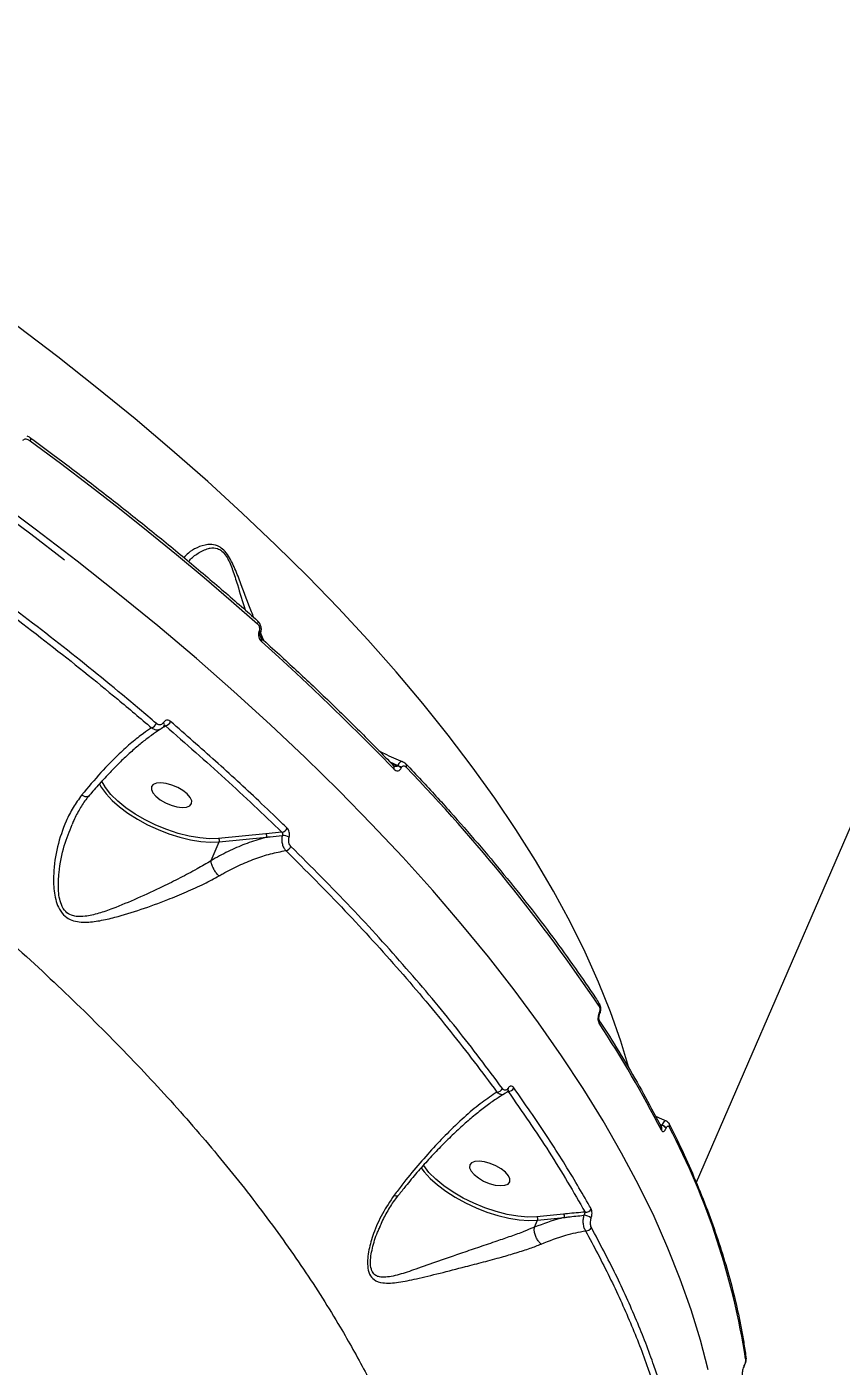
# Model space of a CAD drawing. Header units: millimetres. Extents: x -5517 to 6387, y -5295 to 6147.
# Drawn here: x 3424.7 to 3593.2, y 1794.9 to 2072.2 of the extents above; entities that cross this region are included whole.
import ezdxf

# ---------------------------------------------------------------- set-up
doc = ezdxf.new("R2010")
doc.units = ezdxf.units.MM
for name, color, linetype in [('DIKOM_ОБЪЕКТ', 7, 'Continuous'), ('DIKOM_РАЗМЕР_ЗОНА', 7, 'Continuous'), ('DIKOM_РАЗМЕР_ОБЪЕКТА', 7, 'Continuous')]:
    doc.layers.add(name, color=color, linetype=linetype)
doc.styles.add('style1', font='arial.ttf', dxfattribs={"width": 0.8})
doc.dimstyles.new('1-50', dxfattribs={"dimtxt": 300, "dimasz": 200, "dimexe": 100, "dimexo": 0, "dimgap": 100, "dimtad": 1, "dimtxsty": 'style1', "dimcen": 200, "dimclrd": 7, "dimclre": 7, "dimclrt": 7, "dimadec": 1, "dimazin": 2, "dimtfac": 1, "dimtmove": 0, "dimatfit": 2, "dimfxl": 0, "dimlwd": 25, "dimlwe": 18, "dimarcsym": 0})

# ---------------------------------------------------------------- blocks, each defined once
blk = doc.blocks.new('*D2')
at = {"layer": 'Defpoints', "color": 0, "transparency": 16777216}
for p in [(4491.49, 3838.97), (-2445.56, 374.31), (4491.49, -4687.8)]:
    blk.add_point(p, dxfattribs=at)
at = {"layer": 'DIKOM_РАЗМЕР_ОБЪЕКТА', "color": 7, "lineweight": 18, "transparency": 16777216}
for p, q in [((4491.49, 3838.97), (4491.49, -4787.8)), ((-2445.56, 374.31), (-2445.56, -4787.8))]:
    blk.add_line(p, q, dxfattribs=at)
at = {"layer": 'DIKOM_РАЗМЕР_ОБЪЕКТА', "color": 7, "lineweight": 25, "transparency": 16777216}
blk.add_line((-2245.56, -4687.8), (4291.49, -4687.8), dxfattribs=at)
at = {"layer": 'DIKOM_РАЗМЕР_ОБЪЕКТА', "color": 7, "transparency": 16777216}
for points in [[(-2245.56, -4654.47), (-2245.56, -4721.14), (-2445.56, -4687.8)], [(4291.49, -4654.47), (4291.49, -4721.14), (4491.49, -4687.8)]]:
    blk.add_solid(points, dxfattribs=at)
at = {"layer": 'DIKOM_РАЗМЕР_ОБЪЕКТА', "color": 7, "transparency": 16777216, "insert": (1022.97, -4434.63), "char_height": 300, "attachment_point": 5, "style": 'style1'}
blk.add_mtext('6900', dxfattribs=at)
blk = doc.blocks.new('*D3')
at = {"layer": 'Defpoints', "color": 0, "transparency": 16777216}
for p in [(6386.85, 4728.17), (-4131.44, -152.69), (6386.85, -5195.35)]:
    blk.add_point(p, dxfattribs=at)
at = {"layer": 'DIKOM_РАЗМЕР_ЗОНА', "color": 7, "lineweight": 18, "transparency": 16777216}
for p, q in [((6386.85, 4728.17), (6386.85, -5295.35)), ((-4131.44, -152.69), (-4131.44, -5295.35))]:
    blk.add_line(p, q, dxfattribs=at)
at = {"layer": 'DIKOM_РАЗМЕР_ЗОНА', "color": 7, "lineweight": 25, "transparency": 16777216}
blk.add_line((-3931.44, -5195.35), (6186.85, -5195.35), dxfattribs=at)
at = {"layer": 'DIKOM_РАЗМЕР_ЗОНА', "color": 7, "transparency": 16777216}
for points in [[(-3931.44, -5162.02), (-3931.44, -5228.69), (-4131.44, -5195.35)], [(6186.85, -5162.02), (6186.85, -5228.69), (6386.85, -5195.35)]]:
    blk.add_solid(points, dxfattribs=at)
at = {"layer": 'DIKOM_РАЗМЕР_ЗОНА', "color": 7, "transparency": 16777216, "insert": (1127.71, -4942.18), "char_height": 300, "attachment_point": 5, "style": 'style1'}
blk.add_mtext('10500', dxfattribs=at)

msp = doc.modelspace()

# ---------------------------------------------------------------- linework, layer by layer
at = {"layer": 'DIKOM_ОБЪЕКТ', "color": 7, "linetype": 'Continuous', "lineweight": 15}
for p, q in [((3679.664, 2101.832), (3563.212, 1832.94)), ((3472.767, 1947.105), (3472.755, 1947.078)), ((3472.992, 1946.628), (3472.98, 1946.601)), ((3473.46, 1945.739), (3473.018, 1946.77)), ((3473.836, 1945.03), (3473.46, 1945.739)), ((3499.806, 1920.02), (3501.448, 1919.268)), ((3501.411, 1919.183), (3500.22, 1919.593)), ((3501.448, 1919.268), (3501.411, 1919.183)), ((3502.163, 1918.731), (3502.199, 1918.816)), ((3474.184, 1905.129), (3464.387, 1904.161)), ((3477.482, 1905.433), (3474.184, 1905.129)), ((3462.831, 1899.579), (3464.515, 1903.469)), ((3464.515, 1903.469), (3474.312, 1904.437)), ((3543.128, 1868.047), (3543.108, 1868.002)), ((3543.185, 1867.758), (3543.166, 1867.713)), ((3524.307, 1852.057), (3524.32, 1852.081)), ((3523.92, 1851.602), (3524.285, 1851.798)), ((3555.638, 1845.098), (3556.134, 1844.843)), ((3556.106, 1844.777), (3555.743, 1844.901)), ((3556.134, 1844.843), (3556.106, 1844.777)), ((3556.992, 1844.146), (3557.02, 1844.212)), ((3529.738, 1823.699), (3530.375, 1825.17)), ((3535.782, 1826.409), (3530.247, 1825.863)), ((3530.375, 1825.17), (3535.91, 1825.717)), ((3497.669, 1823.52), (3497.78, 1823.755)), ((3529.738, 1823.699), (3529.737, 1823.695)), ((3573.152, 1794.997), (3573.124, 1794.931)), ((3573.167, 1795.112), (3573.138, 1795.046))]:
    msp.add_line(p, q, dxfattribs=at)
at = {"layer": 'DIKOM_ОБЪЕКТ', "color": 7, "linetype": 'Continuous', "lineweight": 15, "flags": 128}
for points in [[(3311.871, 2038.42), (3318.239, 2035.054), (3328.76, 2029.352), (3339.152, 2023.542), (3349.406, 2017.628), (3359.515, 2011.615), (3369.469, 2005.508), (3379.26, 1999.313), (3388.881, 1993.035), (3398.322, 1986.678), (3407.576, 1980.249), (3416.635, 1973.753), (3425.491, 1967.195), (3432.505, 1961.846)], [(3549.305, 1856.692), (3547.629, 1862.171), (3545.482, 1868.244), (3543.01, 1874.391), (3540.217, 1880.607), (3537.104, 1886.886), (3533.674, 1893.222), (3529.931, 1899.609), (3525.878, 1906.041), (3521.52, 1912.512), (3516.859, 1919.017), (3511.9, 1925.549), (3506.648, 1932.102), (3501.108, 1938.67), (3495.285, 1945.246), (3489.184, 1951.826), (3482.812, 1958.402), (3476.173, 1964.969), (3469.274, 1971.52), (3462.122, 1978.049), (3454.723, 1984.55), (3447.085, 1991.018), (3439.213, 1997.446), (3431.116, 2003.828), (3422.801, 2010.158)], [(3425.401, 1987.119), (3425.441, 1987.08), (3425.477, 1987.001), (3425.49, 1986.898), (3425.479, 1986.775), (3425.445, 1986.635), (3425.388, 1986.485)], [(3425.388, 1986.485), (3431.656, 1981.831), (3437.818, 1977.149), (3443.872, 1972.44), (3449.817, 1967.707), (3455.648, 1962.951), (3461.364, 1958.175), (3466.963, 1953.381), (3472.441, 1948.57)], [(3565.668, 1794.154), (3564.081, 1800.34), (3562.168, 1806.612), (3559.93, 1812.963), (3557.37, 1819.388), (3554.488, 1825.883), (3551.288, 1832.44), (3547.772, 1839.056), (3543.944, 1845.724), (3539.806, 1852.439), (3535.362, 1859.195), (3530.616, 1865.986), (3525.572, 1872.807), (3520.233, 1879.651), (3514.605, 1886.514), (3508.692, 1893.389), (3502.5, 1900.271), (3496.033, 1907.154), (3489.297, 1914.031), (3482.297, 1920.898), (3475.04, 1927.748), (3467.531, 1934.576), (3459.777, 1941.376), (3451.785, 1948.142), (3443.56, 1954.868), (3435.111, 1961.549), (3426.444, 1968.179), (3417.566, 1974.753)], [(3473.227, 1944.939), (3476.857, 1941.655), (3480.431, 1938.365), (3483.945, 1935.07), (3487.401, 1931.771), (3490.797, 1928.468), (3494.133, 1925.162), (3497.407, 1921.853), (3500.621, 1918.543)], [(3500.57, 1919.232), (3500.58, 1919.223), (3500.581, 1919.221)], [(3464.387, 1904.161), (3462.522, 1904.106), (3460.467, 1904.267), (3458.273, 1904.64), (3455.992, 1905.217), (3453.678, 1905.984), (3451.387, 1906.923), (3449.174, 1908.01), (3447.092, 1909.22), (3445.191, 1910.525), (3443.517, 1911.891), (3442.109, 1913.288), (3441.001, 1914.681), (3440.221, 1916.037), (3440.187, 1916.111)], [(3439.667, 1915.556), (3440.104, 1914.765), (3441.079, 1913.412), (3442.343, 1912.045), (3443.867, 1910.692), (3445.619, 1909.383), (3447.562, 1908.146), (3449.653, 1907.008), (3451.848, 1905.992), (3454.099, 1905.122), (3456.357, 1904.415), (3458.575, 1903.886), (3460.704, 1903.549), (3462.698, 1903.408), (3464.515, 1903.469)], [(3458.781, 1911.385), (3458.809, 1911.975), (3458.498, 1912.659), (3457.874, 1913.382), (3456.989, 1914.084), (3455.912, 1914.71), (3454.732, 1915.208), (3453.545, 1915.538), (3452.445, 1915.673), (3451.524, 1915.602), (3450.854, 1915.332), (3450.491, 1914.884), (3450.463, 1914.293), (3450.774, 1913.609), (3451.398, 1912.887), (3452.284, 1912.184), (3453.36, 1911.559), (3454.54, 1911.061), (3455.728, 1910.731), (3456.827, 1910.596), (3457.748, 1910.666), (3458.418, 1910.937), (3458.781, 1911.385)], [(3506.247, 1836.032), (3506.891, 1835.173), (3508.148, 1833.801), (3509.668, 1832.442), (3511.419, 1831.126), (3513.364, 1829.882), (3515.459, 1828.736), (3517.66, 1827.714), (3519.918, 1826.837), (3522.185, 1826.125), (3524.411, 1825.592), (3526.549, 1825.252), (3528.552, 1825.11), (3530.375, 1825.17)], [(3530.247, 1825.863), (3528.375, 1825.807), (3526.312, 1825.97), (3524.109, 1826.347), (3521.818, 1826.928), (3519.496, 1827.701), (3517.197, 1828.647), (3514.979, 1829.741), (3512.893, 1830.959), (3510.992, 1832.271), (3509.32, 1833.644), (3507.918, 1835.047), (3506.82, 1836.444), (3506.708, 1836.611)], [(3524.642, 1833.086), (3524.669, 1833.676), (3524.358, 1834.36), (3523.735, 1835.083), (3522.849, 1835.785), (3521.773, 1836.411), (3520.593, 1836.909), (3519.405, 1837.239), (3518.306, 1837.374), (3517.384, 1837.304), (3516.714, 1837.033), (3516.351, 1836.585), (3516.324, 1835.995), (3516.635, 1835.311), (3517.258, 1834.588), (3518.144, 1833.886), (3519.22, 1833.26), (3520.4, 1832.762), (3521.588, 1832.432), (3522.687, 1832.297), (3523.609, 1832.367), (3524.278, 1832.638), (3524.642, 1833.086)], [(3573.122, 1794.926), (3573.137, 1794.972), (3573.138, 1795.046)]]:
    msp.add_lwpolyline(points, dxfattribs=at)
at = {"layer": 'DIKOM_ОБЪЕКТ', "color": 7, "linetype": 'Continuous', "lineweight": 15}
for centre, radius, start, end in [((3471.959, 1948.884), 0.576, 326.9273, 37.66354), ((3472.52, 1946.676), 0.465, 350.15989, 59.62691), ((3472.526, 1946.699), 0.473, 351.78616, 59.27639), ((3472.751, 1945.253), 0.57, 326.54943, 38.19903), ((3450.023, 1928.588), 1.615, 288.02979, 337.21523), ((3452.592, 1927.721), 0.577, 342.93156, 50.28124), ((3452.981, 1928.964), 1.569, 285.55518, 337.60743), ((3500.074, 1918.851), 0.627, 330.53719, 36.10274), ((3500.809, 1917.332), 1.947, 45.9531, 71.98647), ((3500.845, 1917.416), 1.948, 45.96406, 71.97885), ((3502.656, 1919.247), 0.607, 329.31136, 37.38381), ((3242.44, 1667.694), 362.087, 33.85934, 43.93745), ((3473.721, 1904.685), 0.642, 337.19462, 43.76363), ((3477.238, 1906.858), 1.446, 279.71658, 337.01356), ((3477.613, 1902.302), 2.499, 57.26204, 90.8114), ((3463.924, 1903.717), 0.642, 337.18027, 43.77797), ((3478.016, 1903.087), 1.461, 281.34701, 336.60055), ((3542.504, 1869.74), 0.688, 333.55145, 30.72396), ((3542.502, 1866.237), 0.687, 333.51876, 30.56054), ((3542.872, 1867.805), 0.308, 341.91168, 39.79003), ((3338.437, 1731.946), 244.634, 27.19798, 33.20895), ((3542.887, 1867.848), 0.312, 344.23773, 39.53716), ((3521.962, 1852.952), 1.274, 270.04265, 335.07583), ((3523.903, 1852.239), 0.446, 339.30813, 31.38398), ((3524.339, 1853.057), 1.26, 267.54508, 335.25337), ((3555.372, 1844.067), 0.719, 334.70483, 25.62657), ((3555.67, 1843.227), 1.61, 34.79939, 74.28478), ((3555.698, 1843.293), 1.61, 34.79779, 74.28638), ((3557.001, 1844.773), 0.717, 334.63338, 25.58793), ((3419.376, 1772.376), 155.938, 8.87124, 27.53576), ((3540.392, 1828.013), 1.199, 262.59521, 334.41699), ((3529.784, 1825.419), 0.642, 337.17968, 43.77857), ((3535.319, 1825.966), 0.641, 337.16774, 43.7905), ((3539.853, 1823.538), 2.624, 51.15768, 87.67578), ((3540.439, 1824.156), 1.2, 264.36367, 334.17514), ((3572.734, 1796.738), 0.781, 336.25736, 7.64484), ((3572.962, 1795.078), 0.207, 336.7841, 9.29074)]:
    msp.add_arc(centre, radius, start, end, dxfattribs=at)
for points, knots in [([(3082.246, 2051.545), (3088.037, 2050.183), (3099.626, 2047.458), (3117.181, 2042.761), (3134.806, 2037.638), (3152.708, 2031.979), (3170.85, 2025.782), (3189.19, 2019.042), (3207.435, 2011.862), (3226.053, 2004.043), (3244.983, 1995.557), (3264.147, 1986.391), (3283.151, 1976.714), (3301.92, 1966.538), (3320.38, 1955.889), (3338.104, 1945.013), (3355.049, 1933.957), (3371.192, 1922.767), (3386.816, 1911.249), (3401.842, 1899.43), (3416.202, 1887.344), (3429.568, 1875.269), (3441.919, 1863.248), (3453.258, 1851.319), (3463.779, 1839.28), (3473.41, 1827.167), (3482.094, 1815.024), (3489.143, 1803.9), (3494.79, 1793.802), (3499.286, 1784.682), (3503.109, 1775.673), (3506.24, 1766.81), (3508.67, 1758.132), (3510.386, 1749.637), (3511.446, 1741.31), (3511.548, 1735.938), (3511.599, 1733.251)], [0, 0, 0, 0, 0.0277654, 0.0555639, 0.0833624, 0.1111276, 0.1400315, 0.168973, 0.1979143, 0.2268181, 0.2582449, 0.2896958, 0.3211227, 0.3534673, 0.3858386, 0.4181831, 0.449506, 0.480853, 0.5121759, 0.5444126, 0.5766757, 0.6089124, 0.640161, 0.6714335, 0.7026821, 0.7348412, 0.7670266, 0.7991857, 0.8241464, 0.8491071, 0.8742669, 0.8994269, 0.9244695, 0.9495121, 0.974756, 1, 1, 1, 1]), ([(3423.911, 1986.547), (3423.946, 1986.608), (3424.017, 1986.728), (3424.214, 1986.839), (3424.519, 1986.878), (3424.939, 1986.774), (3425.234, 1986.584), (3425.388, 1986.485)], [0, 0, 0, 0, 0.1189843, 0.2374376, 0.4123195, 0.6910193, 1, 1, 1, 1]), ([(3424.696, 1987.512), (3424.923, 1987.42), (3425.175, 1987.318), (3425.376, 1987.13), (3425.397, 1987.111)], [0, 0, 0, 0, 0.9000177, 1, 1, 1, 1]), ([(3425.401, 1987.119), (3426.877, 1986.031), (3431.158, 1982.873), (3438.102, 1977.606), (3446.164, 1971.306), (3454.027, 1964.963), (3461.683, 1958.582), (3467.785, 1953.334), (3471.312, 1950.212), (3472.415, 1949.236)], [0, 0, 0, 0, 0.0879757, 0.2551531, 0.4223363, 0.5895252, 0.756721, 0.9239215, 1, 1, 1, 1]), ([(3383.495, 1977.411), (3388.799, 1973.829), (3399.406, 1966.664), (3414.681, 1955.627), (3429.436, 1944.399), (3441.333, 1934.836), (3448.192, 1929.026), (3450.523, 1927.053)], [0, 0, 0, 0, 0.2203109, 0.4406212, 0.663083, 0.8855452, 1, 1, 1, 1]), ([(3451.512, 1927.963), (3449.176, 1929.941), (3442.345, 1935.727), (3430.516, 1945.238), (3415.783, 1956.458), (3400.432, 1967.559), (3389.698, 1974.81), (3384.33, 1978.436)], [0, 0, 0, 0, 0.1144551, 0.3347657, 0.555076, 0.7775383, 1, 1, 1, 1]), ([(3471.688, 1949.878), (3471.517, 1950.27), (3470.561, 1952.473), (3469.364, 1955.949), (3468.007, 1959.493), (3467.065, 1961.55), (3466.227, 1962.996), (3465.218, 1964.148), (3463.938, 1964.916), (3462.921, 1965.04), (3461.459, 1964.948), (3459.855, 1964.387), (3458.135, 1963.387), (3457.491, 1962.605), (3457.216, 1962.271)], [0, 0, 0, 0, 0.040479, 0.2272929, 0.3263742, 0.3765804, 0.4283735, 0.4782946, 0.5281718, 0.6059346, 0.6267019, 0.7605225, 0.8978331, 1, 1, 1, 1]), ([(3458.185, 1961.464), (3458.262, 1961.57), (3458.718, 1962.202), (3460.082, 1963.256), (3461.596, 1964.031), (3462.986, 1964.324), (3463.915, 1964.339), (3465.095, 1963.71), (3465.962, 1962.672), (3466.633, 1961.398), (3467.032, 1960.407), (3467.605, 1958.848), (3468.499, 1955.931), (3469.33, 1953.216), (3469.857, 1951.493)], [0, 0, 0, 0, 0.032494, 0.1924538, 0.3518112, 0.3756275, 0.4627618, 0.51667, 0.5703673, 0.6218439, 0.673652, 0.6846571, 0.7998395, 1, 1, 1, 1]), ([(3472.406, 1949.223), (3472.452, 1949.187), (3472.681, 1949.011), (3472.977, 1948.514), (3473.184, 1947.783), (3473.18, 1947.104), (3473.022, 1946.763), (3472.967, 1946.642)], [0, 0, 0, 0, 0.0646925, 0.3164696, 0.5984647, 0.8584079, 1, 1, 1, 1]), ([(3472.441, 1948.57), (3472.519, 1948.487), (3472.673, 1948.32), (3472.819, 1947.964), (3472.873, 1947.588), (3472.839, 1947.292), (3472.784, 1947.148), (3472.767, 1947.105)], [0, 0, 0, 0, 0.233656, 0.4673285, 0.6955792, 0.9087383, 1, 1, 1, 1]), ([(3472.755, 1947.078), (3472.731, 1947.013), (3472.65, 1946.803), (3472.599, 1946.374), (3472.676, 1945.826), (3472.888, 1945.305), (3473.114, 1945.061), (3473.227, 1944.939)], [0, 0, 0, 0, 0.093137, 0.3038951, 0.5302236, 0.7651918, 1, 1, 1, 1]), ([(3472.981, 1946.596), (3472.974, 1946.581), (3472.956, 1946.542), (3472.931, 1946.421), (3472.926, 1946.26), (3472.95, 1946.074), (3473.011, 1945.878), (3473.1, 1945.711), (3473.175, 1945.624), (3473.198, 1945.607), (3473.199, 1945.607)], [0, 0, 0, 0, 0.0766689, 0.1978954, 0.3157532, 0.4556276, 0.6139599, 0.7949737, 0.989351, 1, 1, 1, 1]), ([(3473.46, 1945.739), (3473.424, 1945.755), (3473.311, 1945.806), (3473.152, 1945.822), (3473.043, 1945.833)], [0, 0, 0, 0, 0.3169235, 1, 1, 1, 1]), ([(3473.199, 1945.606), (3474.454, 1944.474), (3478.095, 1941.192), (3483.952, 1935.743), (3490.688, 1929.254), (3496.207, 1923.744), (3499.443, 1920.398), (3500.581, 1919.221)], [0, 0, 0, 0, 0.1293218, 0.3750954, 0.6208833, 0.8666827, 1, 1, 1, 1]), ([(3450.523, 1927.053), (3449.966, 1926.687), (3448.649, 1925.822), (3446.409, 1924.052), (3443.479, 1921.417), (3440.005, 1917.886), (3437.37, 1914.736), (3436.036, 1913.141)], [0, 0, 0, 0, 0.1301682, 0.3081378, 0.4882742, 0.7408513, 1, 1, 1, 1]), ([(3452.445, 1926.806), (3452.355, 1926.755), (3451.739, 1926.401), (3450.461, 1925.51), (3448.619, 1924.116), (3446.647, 1922.45), (3444.585, 1920.551), (3442.455, 1918.434), (3440.286, 1916.106), (3438.646, 1914.265), (3437.738, 1913.157), (3437.558, 1912.939)], [0, 0, 0, 0, 0.0221666, 0.1517375, 0.2841856, 0.4189176, 0.5552372, 0.6924329, 0.8297355, 0.9664185, 1, 1, 1, 1]), ([(3450.523, 1927.053), (3450.59, 1927.006), (3450.862, 1926.817), (3451.377, 1926.634), (3451.974, 1926.623), (3452.287, 1926.799), (3452.413, 1926.87)], [0, 0, 0, 0, 0.1119662, 0.4502824, 0.7790778, 1, 1, 1, 1]), ([(3452.961, 1928.164), (3452.877, 1928.055), (3452.71, 1927.836), (3452.364, 1927.685), (3451.99, 1927.686), (3451.7, 1927.812), (3451.549, 1927.933), (3451.512, 1927.963)], [0, 0, 0, 0, 0.2263701, 0.4527687, 0.6823749, 0.9208039, 1, 1, 1, 1]), ([(3453.134, 1927.558), (3453.116, 1927.521), (3452.981, 1927.26), (3452.747, 1927), (3452.488, 1926.895), (3452.456, 1926.882)], [0, 0, 0, 0, 0.1240802, 0.8930347, 1, 1, 1, 1]), ([(3452.695, 1927.067), (3452.724, 1927.083), (3452.961, 1927.21), (3453.195, 1927.339), (3453.401, 1927.453)], [0, 0, 0, 0, 0.1225125, 1, 1, 1, 1]), ([(3454.431, 1928.366), (3454.393, 1928.397), (3454.24, 1928.52), (3453.944, 1928.648), (3453.565, 1928.649), (3453.214, 1928.495), (3453.045, 1928.275), (3452.961, 1928.164)], [0, 0, 0, 0, 0.0795724, 0.3194742, 0.5498129, 0.7748757, 1, 1, 1, 1]), ([(3453.161, 1927.577), (3453.162, 1927.578), (3453.172, 1927.583), (3453.156, 1927.564), (3453.142, 1927.548)], [0, 0, 0, 0, 0.1573979, 1, 1, 1, 1]), ([(3453.146, 1927.561), (3453.167, 1927.573), (3453.221, 1927.603), (3453.302, 1927.575), (3453.364, 1927.517), (3453.394, 1927.466), (3453.401, 1927.453)], [0, 0, 0, 0, 0.2101248, 0.5294269, 0.881223, 1, 1, 1, 1]), ([(3453.401, 1927.453), (3457.572, 1923.803), (3465.924, 1916.495), (3473.627, 1909.123), (3477.482, 1905.433)], [0, 0, 0, 0, 0.4994507, 1, 1, 1, 1]), ([(3478.569, 1906.294), (3478.182, 1906.669), (3476.248, 1908.546), (3471.39, 1913.174), (3463.817, 1920.169), (3457.561, 1925.633), (3454.431, 1928.366)], [0, 0, 0, 0, 0.0507697, 0.2538547, 0.6266989, 1, 1, 1, 1]), ([(3497.547, 1922.345), (3497.925, 1922.141), (3499.516, 1921.28), (3501.204, 1920.574), (3502.491, 1920.036)], [0, 0, 0, 0, 0.2376868, 1, 1, 1, 1]), ([(3500.577, 1919.238), (3500.604, 1919.208), (3500.669, 1919.137), (3500.672, 1919.142), (3500.674, 1919.144)], [0, 0, 0, 0, 0.4172452, 1, 1, 1, 1]), ([(3500.621, 1918.543), (3500.639, 1918.524), (3500.778, 1918.384), (3501.043, 1918.208), (3501.405, 1918.133), (3501.716, 1918.207), (3501.982, 1918.397), (3502.102, 1918.619), (3502.163, 1918.731)], [0, 0, 0, 0, 0.0392071, 0.2872133, 0.4952113, 0.6709832, 0.8352864, 1, 1, 1, 1]), ([(3501.411, 1919.183), (3501.399, 1919.163), (3501.376, 1919.123), (3501.292, 1919.069), (3501.142, 1919.043), (3500.924, 1919.063), (3500.768, 1919.114), (3500.684, 1919.142)], [0, 0, 0, 0, 0.0895672, 0.1779307, 0.3948189, 0.6766781, 1, 1, 1, 1]), ([(3502.499, 1920.056), (3502.41, 1920.076), (3502.238, 1920.115), (3501.956, 1919.969), (3501.682, 1919.698), (3501.526, 1919.412), (3501.448, 1919.268)], [0, 0, 0, 0, 0.2611125, 0.5065358, 0.7506568, 1, 1, 1, 1]), ([(3502.199, 1918.816), (3502.238, 1918.888), (3502.316, 1919.033), (3502.488, 1919.156), (3502.685, 1919.202), (3502.912, 1919.152), (3503.078, 1919.039), (3503.165, 1918.95), (3503.178, 1918.937)], [0, 0, 0, 0, 0.1673395, 0.3344588, 0.5091167, 0.7130727, 0.9577434, 1, 1, 1, 1]), ([(3502.503, 1920.051), (3502.655, 1919.982), (3502.895, 1919.873), (3503.062, 1919.671), (3503.123, 1919.597)], [0, 0, 0, 0, 0.6373352, 1, 1, 1, 1]), ([(3503.139, 1919.615), (3504.218, 1918.473), (3507.349, 1915.161), (3512.345, 1909.676), (3518.042, 1903.165), (3523.484, 1896.663), (3528.67, 1890.173), (3533.596, 1883.7), (3538.174, 1877.363), (3541.281, 1872.833), (3542.858, 1870.451), (3543.096, 1870.092)], [0, 0, 0, 0, 0.0688382, 0.1996782, 0.3305257, 0.4613808, 0.5922434, 0.7231114, 0.853986, 0.9779792, 1, 1, 1, 1]), ([(3436.036, 1913.141), (3435.426, 1912.298), (3434.206, 1910.611), (3432.44, 1907.065), (3430.893, 1902.484), (3430.164, 1897.548), (3430.219, 1893.862), (3430.618, 1891.543), (3431.207, 1889.799), (3432.196, 1888.306), (3433.595, 1887.341), (3435.137, 1886.903), (3437.19, 1886.782), (3439.781, 1887.083), (3443.613, 1887.99), (3448.319, 1889.429), (3453.321, 1891.27), (3457.72, 1893.067), (3461.328, 1894.696), (3463.457, 1895.859), (3464.462, 1896.408)], [0, 0, 0, 0, 0.0519299, 0.1038897, 0.1951558, 0.286404, 0.3437018, 0.3731335, 0.4024721, 0.4366833, 0.4671112, 0.4969774, 0.5269693, 0.5808915, 0.6349545, 0.7265889, 0.8181333, 0.8810559, 0.9438913, 1, 1, 1, 1]), ([(3437.558, 1912.977), (3437.398, 1912.795), (3436.684, 1911.978), (3435.623, 1910.28), (3434.614, 1908.489), (3434.167, 1907.36), (3434.057, 1907.083)], [0, 0, 0, 0, 0.1072644, 0.480056, 0.8723892, 1, 1, 1, 1]), ([(3436.036, 1913.141), (3436.06, 1913.129), (3436.297, 1913.011), (3436.736, 1912.848), (3437.248, 1912.79), (3437.434, 1912.913), (3437.523, 1912.972)], [0, 0, 0, 0, 0.0356182, 0.3570336, 0.6903878, 1, 1, 1, 1]), ([(3462.829, 1899.573), (3462.829, 1899.573), (3461.897, 1898.999), (3459.809, 1897.76), (3456.415, 1895.965), (3452.256, 1893.911), (3447.56, 1891.716), (3443.156, 1889.885), (3439.576, 1888.608), (3437.056, 1888.01), (3435.152, 1887.93), (3433.779, 1888.247), (3432.625, 1888.987), (3431.798, 1890.376), (3431.372, 1892.017), (3431.152, 1894.257), (3431.344, 1897.857), (3432.2, 1902.433), (3433.501, 1905.618), (3434.094, 1907.072)], [0, 0, 0, 0, 0.0000355, 0.0641533, 0.1370386, 0.2100183, 0.316506, 0.4230775, 0.4844665, 0.5456767, 0.5861843, 0.6100459, 0.6413963, 0.6768501, 0.7086971, 0.740691, 0.80544, 0.9112179, 1, 1, 1, 1]), ([(3474.312, 1904.437), (3474.55, 1904.466), (3475.639, 1904.601), (3476.727, 1904.713), (3477.578, 1904.801)], [0, 0, 0, 0, 0.2185574, 1, 1, 1, 1]), ([(3477.578, 1904.801), (3477.564, 1904.749), (3477.483, 1904.441), (3477.423, 1903.821), (3477.539, 1902.976), (3477.833, 1902.198), (3478.147, 1901.836), (3478.304, 1901.655)], [0, 0, 0, 0, 0.0485314, 0.2867317, 0.5246921, 0.7622808, 1, 1, 1, 1]), ([(3477.482, 1905.433), (3477.509, 1905.397), (3477.564, 1905.324), (3477.609, 1905.167), (3477.619, 1904.997), (3477.6, 1904.873), (3477.581, 1904.811), (3477.578, 1904.801)], [0, 0, 0, 0, 0.2385631, 0.4769591, 0.7149645, 0.9522082, 1, 1, 1, 1]), ([(3478.965, 1904.404), (3478.974, 1904.435), (3479.026, 1904.619), (3479.069, 1904.991), (3479.011, 1905.498), (3478.845, 1905.966), (3478.661, 1906.185), (3478.569, 1906.294)], [0, 0, 0, 0, 0.0479316, 0.2856306, 0.5236224, 0.7617556, 1, 1, 1, 1]), ([(3474.312, 1904.437), (3473.115, 1904.088), (3470.792, 1903.413), (3467.219, 1901.912), (3464.58, 1900.579), (3463.113, 1899.741), (3462.831, 1899.579)], [0, 0, 0, 0, 0.3208345, 0.6223539, 0.9272306, 1, 1, 1, 1]), ([(3479.357, 1902.507), (3479.266, 1902.617), (3479.083, 1902.835), (3478.918, 1903.305), (3478.86, 1903.814), (3478.903, 1904.188), (3478.956, 1904.373), (3478.965, 1904.404)], [0, 0, 0, 0, 0.2378124, 0.4755241, 0.7135116, 0.9515349, 1, 1, 1, 1]), ([(3523.118, 1852.415), (3520.03, 1856.543), (3513.853, 1864.799), (3503.32, 1877.314), (3491.942, 1889.897), (3483.552, 1898.304), (3479.357, 1902.507)], [0, 0, 0, 0, 0.2485952, 0.4971904, 0.7485951, 1, 1, 1, 1]), ([(3462.831, 1899.579), (3462.83, 1899.578), (3462.829, 1899.576), (3462.829, 1899.574), (3462.829, 1899.573)], [0, 0, 0, 0, 0.6698297, 1, 1, 1, 1]), ([(3464.462, 1896.408), (3464.433, 1896.433), (3464.308, 1896.547), (3464.01, 1896.862), (3463.587, 1897.435), (3463.184, 1898.184), (3462.901, 1898.943), (3462.853, 1899.363), (3462.829, 1899.573)], [0, 0, 0, 0, 0.0350528, 0.1552674, 0.3664524, 0.5776417, 0.78883, 1, 1, 1, 1]), ([(3464.462, 1896.408), (3464.729, 1896.561), (3466.096, 1897.348), (3468.578, 1898.617), (3471.879, 1899.995), (3475.155, 1901.059), (3477.25, 1901.456), (3478.304, 1901.655)], [0, 0, 0, 0, 0.0563898, 0.2882885, 0.5227697, 0.7600041, 1, 1, 1, 1]), ([(3478.304, 1901.655), (3482.443, 1897.508), (3490.722, 1889.215), (3502.047, 1876.707), (3512.612, 1864.173), (3518.846, 1855.843), (3521.963, 1851.677)], [0, 0, 0, 0, 0.2485945, 0.49719, 0.7485953, 1, 1, 1, 1]), ([(3543.078, 1870.081), (3543.118, 1870.03), (3543.267, 1869.84), (3543.393, 1869.373), (3543.434, 1868.7), (3543.347, 1868.105), (3543.202, 1867.831), (3543.17, 1867.771)], [0, 0, 0, 0, 0.0842981, 0.3131492, 0.6066481, 0.9133464, 1, 1, 1, 1]), ([(3543.12, 1869.434), (3543.157, 1869.362), (3543.232, 1869.219), (3543.28, 1868.91), (3543.272, 1868.574), (3543.215, 1868.273), (3543.153, 1868.111), (3543.128, 1868.047)], [0, 0, 0, 0, 0.2142729, 0.4284274, 0.6429017, 0.8577269, 1, 1, 1, 1]), ([(3543.108, 1868.002), (3543.071, 1867.907), (3542.978, 1867.666), (3542.893, 1867.219), (3542.881, 1866.716), (3542.952, 1866.253), (3543.062, 1866.038), (3543.117, 1865.931)], [0, 0, 0, 0, 0.1407678, 0.3552927, 0.5700368, 0.7849794, 1, 1, 1, 1]), ([(3543.167, 1867.709), (3543.153, 1867.678), (3543.117, 1867.596), (3543.065, 1867.4), (3543.028, 1867.148), (3543.026, 1866.902), (3543.053, 1866.713), (3543.079, 1866.614), (3543.102, 1866.575), (3543.095, 1866.584), (3543.094, 1866.585)], [0, 0, 0, 0, 0.0891338, 0.2409319, 0.4112345, 0.5904353, 0.7416239, 0.8712019, 0.9896333, 1, 1, 1, 1]), ([(3543.093, 1866.587), (3543.817, 1865.466), (3545.915, 1862.215), (3549.175, 1856.862), (3552.783, 1850.574), (3554.948, 1846.432), (3556.021, 1844.378)], [0, 0, 0, 0, 0.1498851, 0.4348032, 0.7197346, 1, 1, 1, 1]), ([(3524.283, 1852.471), (3524.214, 1852.374), (3524.076, 1852.179), (3523.822, 1852.051), (3523.551, 1852.052), (3523.308, 1852.184), (3523.173, 1852.348), (3523.118, 1852.415)], [0, 0, 0, 0, 0.1920671, 0.3835797, 0.5902207, 0.8340771, 1, 1, 1, 1]), ([(3524.306, 1852.059), (3524.303, 1852.053), (3524.194, 1851.823), (3523.983, 1851.563), (3523.709, 1851.433), (3523.646, 1851.403)], [0, 0, 0, 0, 0.019966, 0.7753512, 1, 1, 1, 1]), ([(3524.323, 1852.081), (3524.322, 1852.08), (3524.32, 1852.078), (3524.292, 1852.033), (3524.27, 1851.981), (3524.261, 1851.958)], [0, 0, 0, 0, 0.3749306, 0.7279228, 1, 1, 1, 1]), ([(3525.483, 1852.53), (3525.427, 1852.598), (3525.289, 1852.768), (3525.037, 1852.903), (3524.757, 1852.902), (3524.496, 1852.77), (3524.354, 1852.571), (3524.283, 1852.471)], [0, 0, 0, 0, 0.1655186, 0.4120656, 0.6200376, 0.8096989, 1, 1, 1, 1]), ([(3524.287, 1852.029), (3524.291, 1852.023), (3524.305, 1852.003), (3524.301, 1851.918), (3524.289, 1851.833), (3524.285, 1851.798)], [0, 0, 0, 0, 0.2131194, 0.676595, 1, 1, 1, 1]), ([(3541.474, 1827.495), (3541.269, 1827.859), (3540.245, 1829.679), (3537.303, 1834.727), (3532.353, 1842.69), (3527.774, 1849.248), (3525.483, 1852.53)], [0, 0, 0, 0, 0.0441426, 0.2207202, 0.6100157, 1, 1, 1, 1]), ([(3521.963, 1851.677), (3520.955, 1850.995), (3518.939, 1849.629), (3515.606, 1846.856), (3512.241, 1843.705), (3508.876, 1840.205), (3505.623, 1836.519), (3502.886, 1833.173), (3501.255, 1831.029), (3500.716, 1830.322)], [0, 0, 0, 0, 0.1619202, 0.3238394, 0.493632, 0.6385905, 0.7839135, 0.9287398, 1, 1, 1, 1]), ([(3523.643, 1851.365), (3523.036, 1850.993), (3521.764, 1850.215), (3519.684, 1848.727), (3517.454, 1846.977), (3515.134, 1844.985), (3512.746, 1842.773), (3510.314, 1840.357), (3507.873, 1837.773), (3505.46, 1835.048), (3503.37, 1832.568), (3502.098, 1830.941), (3501.606, 1830.312)], [0, 0, 0, 0, 0.09683, 0.2026376, 0.3089931, 0.4156508, 0.5223372, 0.628821, 0.7343369, 0.8371842, 0.9370918, 1, 1, 1, 1]), ([(3521.963, 1851.677), (3522.078, 1851.58), (3522.365, 1851.338), (3522.855, 1851.178), (3523.314, 1851.189), (3523.548, 1851.337), (3523.629, 1851.389)], [0, 0, 0, 0, 0.2221103, 0.553918, 0.8441136, 1, 1, 1, 1]), ([(3524.285, 1851.798), (3527.203, 1847.607), (3533.048, 1839.212), (3537.839, 1830.957), (3540.238, 1826.824)], [0, 0, 0, 0, 0.4992728, 1, 1, 1, 1]), ([(3554.778, 1846.718), (3554.893, 1846.658), (3555.607, 1846.281), (3556.37, 1845.986), (3557.011, 1845.739)], [0, 0, 0, 0, 0.1605794, 1, 1, 1, 1]), ([(3556.106, 1844.777), (3556.086, 1844.742), (3556.063, 1844.7), (3555.998, 1844.638), (3555.907, 1844.596), (3555.792, 1844.59), (3555.723, 1844.619), (3555.701, 1844.628)], [0, 0, 0, 0, 0.2157296, 0.2619038, 0.5411466, 0.8524464, 1, 1, 1, 1]), ([(3556.022, 1843.76), (3556.065, 1843.693), (3556.16, 1843.543), (3556.355, 1843.469), (3556.579, 1843.546), (3556.803, 1843.769), (3556.929, 1844.02), (3556.992, 1844.146)], [0, 0, 0, 0, 0.174192, 0.389596, 0.5958162, 0.7978564, 1, 1, 1, 1]), ([(3556.989, 1845.687), (3556.958, 1845.706), (3556.87, 1845.76), (3556.661, 1845.632), (3556.395, 1845.336), (3556.221, 1845.007), (3556.134, 1844.843)], [0, 0, 0, 0, 0.1503151, 0.4328668, 0.7161187, 1, 1, 1, 1]), ([(3556.995, 1845.702), (3557.103, 1845.648), (3557.332, 1845.533), (3557.543, 1845.295), (3557.615, 1845.127), (3557.637, 1845.077)], [0, 0, 0, 0, 0.3842958, 0.8158051, 1, 1, 1, 1]), ([(3557.02, 1844.212), (3557.061, 1844.295), (3557.144, 1844.46), (3557.291, 1844.607), (3557.437, 1844.657), (3557.562, 1844.607), (3557.622, 1844.51), (3557.65, 1844.466)], [0, 0, 0, 0, 0.2039801, 0.4080401, 0.6135384, 0.8265284, 1, 1, 1, 1]), ([(3557.65, 1845.081), (3558.19, 1843.989), (3559.76, 1840.819), (3562.14, 1835.614), (3564.695, 1829.488), (3566.957, 1823.425), (3568.93, 1817.43), (3570.611, 1811.507), (3571.995, 1805.662), (3572.93, 1800.781), (3573.358, 1797.863), (3573.507, 1796.842)], [0, 0, 0, 0, 0.0652705, 0.1893174, 0.313361, 0.4373932, 0.5614084, 0.6854002, 0.8093625, 0.9332869, 1, 1, 1, 1]), ([(3500.716, 1830.322), (3499.861, 1829.064), (3498.15, 1826.55), (3496.459, 1822.677), (3495.545, 1819.544), (3495.207, 1817.279), (3495.177, 1815.532), (3495.535, 1813.895), (3496.583, 1812.606), (3498.607, 1812.02), (3501.57, 1812.223), (3505.519, 1813.062), (3510.13, 1814.16), (3514.853, 1815.376), (3519.178, 1816.493), (3522.737, 1817.452), (3526.002, 1818.399), (3528.798, 1819.292), (3530.397, 1819.923), (3531.14, 1820.216)], [0, 0, 0, 0, 0.076075, 0.1521367, 0.2132067, 0.2445023, 0.2757153, 0.3130131, 0.3506345, 0.4012601, 0.4758021, 0.5507657, 0.6417667, 0.7326386, 0.7938283, 0.8549374, 0.9055408, 0.956102, 1, 1, 1, 1]), ([(3501.576, 1830.313), (3501.37, 1830.064), (3500.54, 1829.061), (3499.346, 1827.11), (3498.237, 1825.085), (3497.768, 1823.856), (3497.646, 1823.534)], [0, 0, 0, 0, 0.1216396, 0.4898501, 0.8666605, 1, 1, 1, 1]), ([(3500.716, 1830.322), (3500.75, 1830.31), (3500.98, 1830.229), (3501.32, 1830.182), (3501.574, 1830.216), (3501.596, 1830.315), (3501.596, 1830.319)], [0, 0, 0, 0, 0.0777483, 0.5374797, 0.9821743, 1, 1, 1, 1]), ([(3541.499, 1825.582), (3541.543, 1825.737), (3541.638, 1826.068), (3541.678, 1826.613), (3541.631, 1827.132), (3541.526, 1827.374), (3541.474, 1827.495)], [0, 0, 0, 0, 0.2213894, 0.4744092, 0.7373066, 1, 1, 1, 1]), ([(3535.91, 1825.717), (3535.666, 1825.655), (3533.653, 1825.145), (3531.569, 1824.375), (3529.738, 1823.699)], [0, 0, 0, 0, 0.1214082, 1, 1, 1, 1]), ([(3540.238, 1826.824), (3539.011, 1826.713), (3537.523, 1826.577), (3536.042, 1826.435), (3535.782, 1826.409)], [0, 0, 0, 0, 0.8242654, 1, 1, 1, 1]), ([(3535.91, 1825.717), (3536.173, 1825.749), (3537.524, 1825.913), (3538.873, 1826.05), (3539.959, 1826.16)], [0, 0, 0, 0, 0.1941396, 1, 1, 1, 1]), ([(3539.959, 1826.16), (3539.896, 1825.903), (3539.761, 1825.352), (3539.768, 1824.439), (3539.947, 1823.566), (3540.197, 1823.162), (3540.322, 1822.962)], [0, 0, 0, 0, 0.2241181, 0.4807253, 0.7415073, 1, 1, 1, 1]), ([(3540.238, 1826.824), (3540.221, 1826.781), (3540.19, 1826.697), (3540.118, 1826.522), (3540.044, 1826.348), (3539.988, 1826.224), (3539.965, 1826.171), (3539.959, 1826.16)], [0, 0, 0, 0, 0.2945417, 0.573894, 0.8144355, 0.9603336, 1, 1, 1, 1]), ([(3541.519, 1823.633), (3541.467, 1823.757), (3541.362, 1824.004), (3541.317, 1824.534), (3541.358, 1825.089), (3541.454, 1825.426), (3541.499, 1825.582)], [0, 0, 0, 0, 0.2632609, 0.5266674, 0.7813309, 1, 1, 1, 1]), ([(3529.737, 1823.695), (3529.737, 1823.695), (3529.034, 1823.414), (3527.49, 1822.749), (3524.844, 1821.802), (3521.741, 1820.731), (3518.372, 1819.594), (3514.269, 1818.203), (3509.791, 1816.621), (3505.427, 1815.098), (3501.692, 1813.812), (3499.227, 1813.293), (3497.691, 1813.376), (3496.835, 1813.67), (3496.339, 1814.184), (3495.941, 1815.007), (3495.758, 1816.092), (3495.872, 1817.743), (3496.318, 1819.933), (3496.886, 1821.905), (3497.535, 1823.244), (3497.669, 1823.52)], [0, 0, 0, 0, 0.0000141, 0.0500317, 0.1089472, 0.1679229, 0.240538, 0.3132465, 0.4218566, 0.5305953, 0.6180434, 0.704927, 0.7328643, 0.7606983, 0.7940991, 0.8006132, 0.840507, 0.8754784, 0.9105832, 0.9816191, 1, 1, 1, 1]), ([(3531.14, 1820.216), (3531.112, 1820.238), (3530.932, 1820.374), (3530.586, 1820.732), (3530.162, 1821.394), (3529.847, 1822.186), (3529.679, 1823.001), (3529.718, 1823.464), (3529.737, 1823.695)], [0, 0, 0, 0, 0.0319539, 0.2048484, 0.4036394, 0.6024189, 0.8012031, 1, 1, 1, 1]), ([(3531.14, 1820.216), (3532.851, 1820.884), (3536.004, 1822.114), (3538.966, 1822.696), (3540.322, 1822.962)], [0, 0, 0, 0, 0.5425528, 1, 1, 1, 1]), ([(3540.322, 1822.962), (3542.026, 1819.754), (3545.435, 1813.339), (3549.696, 1803.857), (3553.378, 1794.477), (3555.241, 1788.353), (3556.173, 1785.291)], [0, 0, 0, 0, 0.2490963, 0.4981937, 0.7490972, 1, 1, 1, 1]), ([(3557.407, 1785.876), (3556.481, 1788.922), (3554.628, 1795.016), (3550.953, 1804.393), (3546.68, 1813.919), (3543.239, 1820.395), (3541.519, 1823.633)], [0, 0, 0, 0, 0.2490968, 0.4981933, 0.7490969, 1, 1, 1, 1]), ([(3573.492, 1796.847), (3573.503, 1796.799), (3573.547, 1796.607), (3573.507, 1796.257), (3573.414, 1795.748), (3573.282, 1795.291), (3573.179, 1795.08), (3573.146, 1795.013)], [0, 0, 0, 0, 0.084356, 0.3333011, 0.6213697, 0.8795188, 1, 1, 1, 1]), ([(3573.138, 1795.046), (3573.107, 1794.972), (3573.016, 1794.753), (3572.878, 1794.329), (3572.756, 1793.819), (3572.687, 1793.351), (3572.697, 1793.142), (3572.702, 1793.038)], [0, 0, 0, 0, 0.1082891, 0.3204235, 0.5430443, 0.7715532, 1, 1, 1, 1]), ([(3573.448, 1796.424), (3573.452, 1796.355), (3573.461, 1796.218), (3573.417, 1795.913), (3573.337, 1795.582), (3573.247, 1795.305), (3573.187, 1795.162), (3573.167, 1795.112)], [0, 0, 0, 0, 0.2288459, 0.4578372, 0.6785085, 0.8883623, 1, 1, 1, 1])]:
    msp.add_open_spline(points, degree=3, knots=knots, dxfattribs=at)

# ---------------------------------------------------------------- dimensions: what is measured, and where the dimension line sits
at = {"layer": 'DIKOM_РАЗМЕР_ЗОНА'}
dim = msp.add_linear_dim(base=(6386.855, -5195.352), p1=(-4131.439, -152.689), p2=(6386.855, 4728.173), text='10500', dimstyle='1-50', dxfattribs=at)
dim.commit()
dim.dimension.update_dxf_attribs({"geometry": '*D3', "text_midpoint": (1127.708, -5195.352), "dimtype": 160})
at = {"layer": 'DIKOM_РАЗМЕР_ОБЪЕКТА'}
dim = msp.add_linear_dim(base=(4491.49, -4687.804), p1=(-2445.558, 374.311), p2=(4491.49, 3838.967), text='6900', dimstyle='1-50', dxfattribs=at)
dim.commit()
dim.dimension.update_dxf_attribs({"geometry": '*D2', "text_midpoint": (1022.966, -4687.804), "dimtype": 160})

doc.saveas('drawing.dxf')
